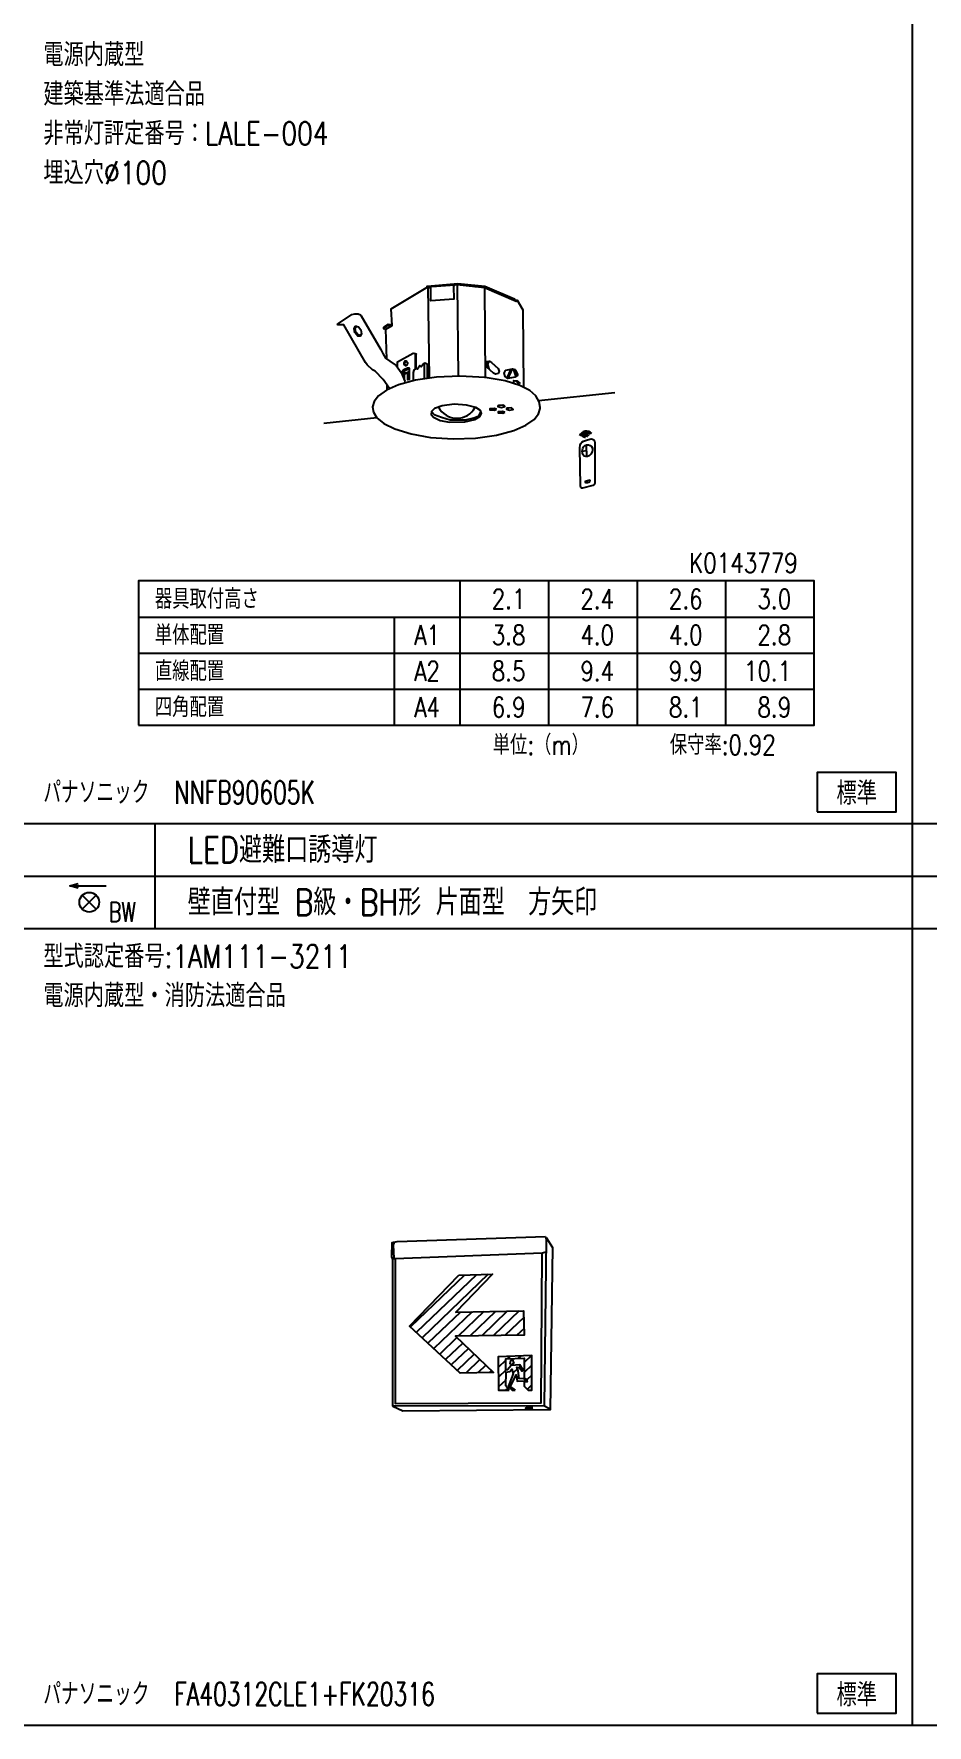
# Model space of a CAD drawing. Header units: millimetres. Extents: x 14 to 828, y 15 to 581.
# Drawn here: x 421.5 to 557.7, y 31.4 to 289.4 of the extents above; entities that cross this region are included whole.
import ezdxf
from ezdxf.enums import TextEntityAlignment as Align

# ---------------------------------------------------------------- set-up
doc = ezdxf.new("R2010")
doc.units = ezdxf.units.MM
doc.header["$LTSCALE"] = 0.2
for name, color, linetype in [('1_シンボル', 2, 'Continuous'), ('1_文字', 3, 'Continuous'), ('1_表', 7, 'Continuous')]:
    doc.layers.add(name, color=color, linetype=linetype)
doc.styles.get("Standard").update_dxf_attribs({"font": 'simplex.shx', "width": 0.8, "bigfont": 'extfont2.shx'})

# ---------------------------------------------------------------- blocks, each defined once
blk = doc.blocks.new('誘導灯-B')
at = {"color": 0, "linetype": 'ByBlock'}
for p, q in [((-106, 106), (106, -106)), ((-106, -106), (106, 106))]:
    blk.add_line(p, q, dxfattribs=at)
blk.add_circle((0, 0), 150, dxfattribs=at)

msp = doc.modelspace()

# ---------------------------------------------------------------- linework, layer by layer
at = {"layer": '1_シンボル'}
msp.add_line((427.05, 159.44), (432.55, 159.44), dxfattribs=at)
at = {"layer": '1_シンボル', "color": 7}
for points in [[(475.34, 239.76), (475.2, 244.33), (476.15, 244.88), (476.03, 247.44), (481.62, 250.8)], [(485.73, 251.05), (481.52, 250.73), (481.52, 250.88), (486.19, 251.28), (490.31, 250.88), (494.83, 248.98), (495.08, 248.63)], [(490.27, 250.65), (486.08, 251.1), (485.8, 251.12), (485.5, 250.82), (485.58, 248.92), (482.07, 248.67), (482.07, 250.55), (481.62, 250.8), (481.83, 236.91)], [(486.08, 251.1), (486.26, 237.16)], [(494.97, 248.62), (494.78, 248.85), (490.29, 250.73), (488.77, 250.81)], [(496.26, 235.48), (496.14, 247.22), (495.27, 248.71), (495.08, 248.71), (495.08, 248.57), (490.27, 250.65), (490.34, 236.87)], [(475.76, 235.27), (474.82, 236.65), (473.6, 237.94), (473.18, 238.12), (472.38, 238.88), (472.11, 239.23), (468.83, 244.98), (467.91, 244.98), (467.85, 245.09), (467.98, 245.22), (470.04, 246.56), (470.47, 246.65), (470.98, 246.68), (471.34, 246.53), (471.46, 246.37), (474.13, 241.75), (474.45, 241.23), (474.75, 240.61), (475.15, 239.93), (475.84, 239.48), (476.78, 238.79), (477.57, 237.72), (478.09, 236.4), (478.14, 236.17)], [(475.56, 245.04), (474.86, 244.58), (474.87, 244.45), (475.2, 244.33)], [(476.15, 245.01), (475.56, 245.04), (475.57, 244.93), (474.87, 244.48)], [(471.52, 243.72), (471.38, 243.3), (471.31, 243.25), (470.94, 243.29), (470.51, 243.77), (470.5, 243.8), (470.38, 244.43), (470.57, 244.77), (470.58, 244.77), (470.84, 244.78)], [(475.57, 244.93), (476.16, 244.9)], [(476.98, 238.57), (476.97, 239.36), (479.4, 240.65), (479.64, 240.6), (479.66, 240.52)], [(479.6, 240.65), (479.81, 240.56), (479.81, 240.5)], [(479.66, 240.52), (479.66, 238.29)], [(481.11, 236.81), (481.11, 238.95), (480.97, 239.04), (480.85, 238.88), (480.61, 238.59), (480.45, 238.75), (480.36, 238.72), (480.34, 238.68), (480.02, 238.24), (479.81, 238.28), (479.81, 240.51)], [(477.76, 237.35), (477.76, 237.83), (477.84, 238.1), (477.96, 238.17), (478.52, 238.44), (478.74, 238.43), (478.76, 238.34), (478.79, 236.66), (478.58, 236.62), (478.55, 236.67), (478.55, 237.67), (478.02, 237.41), (478.02, 236.67)], [(478.46, 238.87), (478.24, 238.72), (478.02, 238.93), (477.99, 239.14), (478.17, 239.5), (478.28, 239.53), (478.41, 239.47)], [(478.76, 238.29), (478.02, 237.93), (478.02, 237.56), (478.77, 237.9)], [(479.81, 238.28), (479.47, 238.07), (479.39, 237.75), (479.38, 236.48)], [(481.56, 236.87), (481.56, 238.97), (481.19, 239.13), (480.96, 239.03)], [(490.94, 239.46), (490.67, 238.95), (490.42, 238.9)], [(490.61, 238.92), (490.58, 238.59)], [(490.61, 238.87), (490.67, 238.5)], [(490.71, 238.99), (490.89, 238.31), (490.89, 238.29)], [(494.25, 238.23), (493.64, 236.89)], [(494.45, 238.27), (493.79, 236.81)], [(494.62, 238.3), (495.03, 237.08)], [(494.77, 238.27), (495.17, 237.15)], [(475.42, 235.09), (475.43, 235.86)], [(494.72, 236.1), (494.72, 236.5), (495.17, 236.44), (495.65, 236.1), (495.58, 236.05), (495.1, 236.4), (494.72, 236.44)], [(495.1, 236.4), (495.17, 236.44)], [(495.35, 236.22), (495.35, 235.87)], [(493.8, 232.32), (493.8, 231.99)], [(494.44, 232.31), (494.44, 232)], [(498.47, 233.47), (510.1, 234.7)], [(465.75, 230), (473.84, 230.86)], [(482.16, 231.77), (482.6, 231.31), (483.68, 230.92), (485, 230.53), (487.33, 230.52), (488.61, 230.8), (489.38, 231.14), (489.7, 231.73)], [(505.33, 227.23), (505.97, 227.48)], [(505.78, 225.79), (505.15, 225.66)], [(505.77, 226.68), (505.79, 224.89)], [(499.64, 105.81), (500.63, 104.27), (500.26, 79.54), (477.79, 79.32), (476.26, 80.05)], [(476.53, 105.21), (476.33, 104.69), (476.41, 102.61), (476.67, 102.57)], [(498.87, 103.43), (499.6, 103.65)], [(487.19, 100.07), (478.95, 92.17)], [(489.01, 100.13), (479.86, 91.36)], [(490.83, 100.2), (480.76, 90.53)], [(486.58, 94.44), (481.63, 89.69)], [(488.36, 94.47), (482.53, 88.87)], [(490.17, 94.51), (486.24, 90.75)], [(491.92, 94.51), (488.04, 90.79)], [(493.72, 94.56), (489.82, 90.81)], [(495.55, 94.63), (491.62, 90.85)], [(496.25, 93.61), (493.42, 90.9)], [(486.05, 90.57), (483.42, 88.04)], [(496.28, 91.96), (495.18, 90.91)], [(486.93, 89.72), (484.29, 87.19)], [(487.82, 88.89), (485.19, 86.37)], [(488.67, 88.03), (486.07, 85.53)], [(496.9, 82.54), (497.47, 82.54), (497.46, 87.83), (492.35, 87.63), (492.39, 82.51), (493.99, 82.52)], [(495.78, 87.78), (495.38, 87.39)], [(497.43, 87.84), (496.28, 86.74)], [(489.55, 87.19), (487.41, 85.13)], [(490.43, 86.34), (489.22, 85.19)], [(491.31, 85.51), (491.03, 85.24)], [(493.49, 87.09), (492.34, 85.99)], [(493.54, 85.63), (492.36, 84.5)], [(493.99, 82.52), (493.49, 83.19), (493.56, 85.29), (494.11, 85.38), (494.42, 85.71), (494.63, 85), (493.89, 83.2), (494.31, 83.31), (495.09, 84.89), (495.25, 83.9), (496.65, 83.97), (496.32, 84.25), (495.55, 84.32), (495.36, 85.49), (495.19, 86.04), (495.6, 85.93), (495.97, 85.44), (496.1, 85.69), (495.62, 86.37), (494.34, 86.29), (493.77, 85.62), (493.49, 85.64), (493.49, 87.32), (496.28, 87.42), (496.28, 84.4)], [(494.12, 87.69), (493.74, 87.34)], [(494.76, 86.8), (494.35, 86.41)], [(495.24, 85.74), (494.63, 85.16)], [(495.79, 86.27), (495.54, 86.03)], [(497.45, 86.35), (496.29, 85.25)], [(493.48, 84.07), (492.39, 83.02)], [(493.74, 82.8), (493.46, 82.53)], [(494.96, 82.53), (494.2, 83.09), (493.96, 83.04), (494.48, 82.53)], [(495.55, 84.53), (495.14, 84.14)], [(496.28, 84.4), (496.65, 84.2), (496.76, 83.81), (496.28, 83.79)], [(496.28, 83.78), (496.28, 83.16), (496.91, 82.55)], [(496.6, 84.03), (496.49, 83.9)], [(497.45, 84.84), (496.69, 84.11)], [(497.46, 83.34), (496.79, 82.69)], [(494.49, 82.53), (494.94, 82.53)], [(499.42, 80.12), (500.33, 79.65)]]:
    msp.add_lwpolyline(points, dxfattribs=at)
for points in [[(471.34, 243.39), (470.99, 243.45), (470.64, 243.89), (470.53, 244.49), (470.69, 244.73), (471.04, 244.67), (471.39, 244.24), (471.5, 243.64)], [(478.29, 238.78), (478.1, 238.99), (478.08, 239.14), (478.25, 239.47), (478.33, 239.49), (478.52, 239.27), (478.53, 239.12), (478.36, 238.79)], [(492.34, 237.57), (491.95, 237.46), (491.63, 237.62), (490.62, 238.54), (490.58, 238.59), (490.4, 239.03), (490.58, 239.38), (490.99, 239.45), (491.31, 239.26), (492.31, 238.34), (492.49, 237.89)], [(493.5, 238.07), (494.52, 238.29), (494.88, 238.2), (494.97, 238.1), (495.26, 237.44), (495.26, 237.28), (494.99, 237.06), (494.93, 237.04), (493.83, 236.81), (493.4, 237.11), (493.25, 237.6), (493.43, 238.04)], [(486.51, 237.16), (482.94, 237.03), (479.72, 236.56), (477.13, 235.84), (475.31, 235.03), (474.07, 234.15), (473.41, 233.31), (473.17, 232.49), (473.31, 231.67), (473.86, 230.82), (474.9, 229.97), (476.6, 229.12), (479.07, 228.35), (482, 227.83), (485.49, 227.6), (488.87, 227.72), (492.1, 228.19), (494.7, 228.89), (496.54, 229.7), (497.8, 230.58), (498.47, 231.41), (498.73, 232.23), (498.73, 232.38), (498.58, 233.27), (498.07, 234.15), (497.14, 234.97), (495.62, 235.76), (493.39, 236.44), (490.36, 236.94)], [(487.24, 230.19), (488.77, 230.56), (489.56, 231.03), (489.8, 231.47), (489.63, 231.91), (488.92, 232.39), (487.53, 232.77), (485.61, 232.89), (483.81, 232.66), (482.63, 232.22), (482.16, 231.77), (482.11, 231.34), (482.48, 230.89), (483.51, 230.42), (484.9, 230.16)], [(492.07, 232.11), (491.71, 232.26), (491.04, 232.17), (491.06, 232.04), (491.76, 231.97)], [(493.35, 232.6), (493.05, 232.76), (492.37, 232.7), (492.3, 232.55), (492.82, 232.41), (493.33, 232.55)], [(494.64, 232.16), (494.35, 232.33), (493.68, 232.28), (493.58, 232.11), (494.04, 231.96), (494.6, 232.08)], [(493.35, 231.66), (492.98, 231.8), (492.32, 231.71), (492.34, 231.59), (493.04, 231.52)], [(504.79, 226.25), (504.81, 226.62), (504.92, 226.91), (505.1, 227.11), (505.33, 227.23), (505.97, 227.48), (506.5, 227.59), (506.74, 227.57), (506.91, 227.47), (507.02, 227.29), (507.06, 227), (507.09, 220.83), (506.99, 220.65), (506.78, 220.51), (505.19, 220.09), (505.04, 220.1), (504.94, 220.2), (504.9, 220.44)], [(506.67, 225.62), (506.45, 225.25), (506.2, 225.01), (505.96, 224.9), (505.71, 224.9), (505.46, 224.99), (505.29, 225.15), (505.18, 225.4), (505.15, 225.74), (505.23, 226.13), (505.36, 226.4), (505.56, 226.59), (505.81, 226.7), (506.09, 226.7), (506.36, 226.61), (506.57, 226.44), (506.7, 226.19), (506.74, 225.92), (506.68, 225.65)], [(505.71, 220.96), (505.99, 220.94), (506.2, 221.02), (506.33, 221.17), (506.36, 221.27), (506.29, 221.29), (505.61, 221.08), (505.59, 221.02)], [(499.53, 105.96), (499.64, 105.49), (499.35, 80.12), (476.26, 80.1), (476.27, 102.46), (476.12, 102.84), (476.2, 105.07), (476.94, 105.22)], [(476.65, 102.57), (476.64, 80.51), (498.87, 80.62), (499.03, 103.44)], [(486.36, 100.05), (491.46, 100.22), (485.89, 94.42), (496.21, 94.61), (496.3, 90.94), (485.85, 90.76), (491.62, 85.23), (486.53, 85.13), (478.83, 92.31)], [(494.39, 86.4), (494.73, 86.65), (494.6, 87.06), (494.21, 87.03), (494.12, 86.6)], [(497.63, 79.84), (496.71, 79.94), (496.51, 79.8), (497.56, 79.79)]]:
    msp.add_lwpolyline(points, close=True, dxfattribs=at)
for points in [[(483.24, 232.45, 0.607164), (488.82, 232.42)], [(506.6, 228.43, 0.56875), (504.75, 228.07)], [(506.41, 228.26, 0.582402), (504.98, 227.95)], [(506.21, 228.08, 0.609092), (505.22, 227.83)], [(506.02, 227.91, 0.686184), (505.46, 227.7)]]:
    msp.add_lwpolyline(points, format="xyb", dxfattribs=at)
at = {"layer": '1_シンボル'}
msp.add_lwpolyline([(428.31, 159.11), (427.05, 159.44), (428.31, 159.78)], dxfattribs=at)
at = {"layer": '1_文字', "linetype": 'Continuous'}
for points in [[(540.99, 170.75), (552.99, 170.75), (552.99, 176.75), (540.99, 176.75)], [(540.99, 33.25), (552.99, 33.25), (552.99, 39.25), (540.99, 39.25)]]:
    msp.add_lwpolyline(points, close=True, dxfattribs=at)
at = {"layer": '1_表', "color": 6}
for p, q in [((555.5, 31.44), (555.5, 581.44)), ((13.5, 168.94), (827.5, 168.94)), ((440, 168.94), (440, 152.94)), ((13.5, 160.94), (827.5, 160.94)), ((13.5, 152.94), (827.5, 152.94))]:
    msp.add_line(p, q, dxfattribs=at)
at = {"layer": '1_表'}
for p, q in [((486.5, 205.94), (486.5, 183.94)), ((500, 205.94), (500, 183.94)), ((513.5, 205.94), (513.5, 183.94)), ((527, 205.94), (527, 183.94)), ((437.5, 200.44), (540.5, 200.44)), ((476.5, 200.44), (476.5, 183.94)), ((437.5, 194.94), (540.5, 194.94)), ((437.5, 189.44), (540.5, 189.44))]:
    msp.add_line(p, q, dxfattribs=at)
at = {"layer": '1_表', "color": 6}
msp.add_lwpolyline([(13.5, 31.44), (827.5, 31.44), (827.5, 581.44), (13.5, 581.44)], close=True, dxfattribs=at)
at = {"layer": '1_表'}
msp.add_lwpolyline([(437.5, 183.94), (540.5, 183.94), (540.5, 205.94), (437.5, 205.94)], close=True, dxfattribs=at)

# ---------------------------------------------------------------- block references
at = {"layer": '1_シンボル', "linetype": 'Continuous', "lineweight": 0, "xscale": 0.01, "yscale": 0.01, "zscale": 0.01}
msp.add_blockref('誘導灯-B', (430, 156.94), dxfattribs=at)

# ---------------------------------------------------------------- texts
at = {"layer": '1_文字'}
for s, height, width, p in [('電源内蔵型', 3.5, 0.8, (423, 284.44)), ('建築基準法適合品', 3.5, 0.8, (423, 278.44)), ('非常灯評定番号：LALE-004', 3.5, 0.8, (423, 272.44)), ('埋込穴%%C100', 3.5, 0.8, (423, 266.44)), ('パナソニック', 3.5, 0.7, (423, 171.94)), ('NNFB90605K', 3.5, 0.7, (443, 171.94)), ('BW', 3, 0.7, (433, 153.94)), ('パナソニック', 3.5, 0.7, (423, 34.44)), ('FA40312CLE1+FK20316', 3.5, 0.7, (443, 34.44))]:
    msp.add_text(s, height=height, dxfattribs=dict(at, width=width)).set_placement(p)
at = {"layer": '1_文字', "ltscale": 0.5, "width": 0.8}
for s, p in [('K0143779', (538, 207.19)), ('2.1', (496.5, 201.69)), ('2.4', (510, 201.69)), ('2.6', (523.5, 201.69)), ('3.0', (537, 201.69)), ('3.8', (496.5, 196.19)), ('4.0', (510, 196.19)), ('4.0', (523.5, 196.19)), ('2.8', (537, 196.19)), ('8.5', (496.5, 190.69)), ('9.4', (510, 190.69)), ('9.9', (523.5, 190.69)), ('10.1', (537, 190.69)), ('6.9', (496.5, 185.19)), ('7.6', (510, 185.19)), ('8.1', (523.5, 185.19)), ('8.9', (537, 185.19))]:
    msp.add_text(s, height=3, dxfattribs=at).set_placement(p, align=Align.RIGHT)
for s, height, p in [('器具取付高さ', 3, (440, 201.69)), ('単体配置', 3, (440, 196.19)), ('直線配置', 3, (440, 190.69)), ('四角配置', 3, (440, 185.19)), ('単位:（m）', 3, (491.5, 179.44)), ('保守率:0.92', 3, (518.5, 179.44)), ('型式認定番号:1AM111-3211', 3.5, (423, 146.94)), ('電源内蔵型・消防法適合品', 3.5, (423, 140.94))]:
    msp.add_text(s, height=height, dxfattribs=at).set_placement(p)
for s, p in [('A1', (481.5, 197.69)), ('A2', (481.5, 192.19)), ('A4', (481.5, 186.69))]:
    msp.add_text(s, height=3, dxfattribs=at).set_placement(p, align=Align.MIDDLE)
at = {"layer": '1_文字', "width": 0.8}
for p in [(546.99, 173.75), (546.99, 36.25)]:
    msp.add_text('標準', height=3.5, dxfattribs=at).set_placement(p, align=Align.MIDDLE)
at = {"layer": '1_文字', "linetype": 'Continuous', "width": 0.8}
for s, p in [('LED避難口誘導灯', (445, 162.94)), ('壁直付型 B級・BH形 片面型\u3000方矢印', (445, 154.94))]:
    msp.add_text(s, height=4, dxfattribs=at).set_placement(p)

doc.saveas('drawing.dxf')
